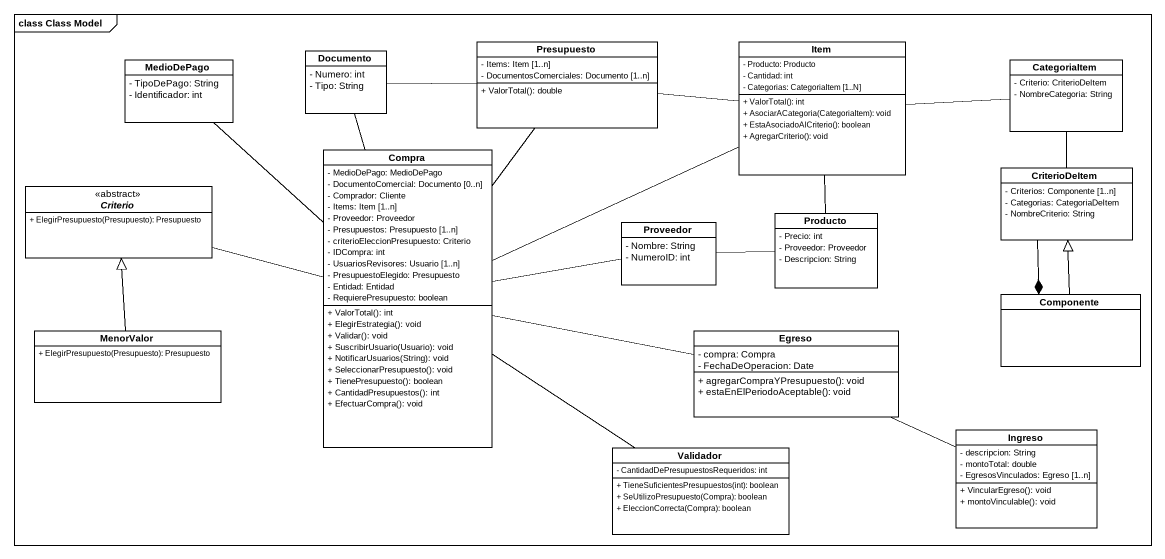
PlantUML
@startuml
mainframe class Class Model
hide circle
hide empty members
skinparam classAttributeIconSize 0
class MedioDePago {
  - TipoDePago: String
  - Identificador: int
}
class Documento {
  - Numero: int
  - Tipo: String
}
class Presupuesto {
  - Items: Item [1..n]
  - DocumentosComerciales: Documento [1..n]
  + ValorTotal(): double
}
class Item {
  - Producto: Producto
  - Cantidad: int
  - Categorias: CategoriaItem [1..N]
  + ValorTotal(): int
  + AsociarACategoria(CategoriaItem): void
  + EstaAsociadoAlCriterio(): boolean
  + AgregarCriterio(): void
}
class CategoriaItem {
  - Criterio: CriterioDeItem
  - NombreCategoria: String
}
class Compra {
  - MedioDePago: MedioDePago
  - DocumentoComercial: Documento [0..n]
  - Comprador: Cliente
  - Items: Item [1..n]
  - Proveedor: Proveedor
  - Presupuestos: Presupuesto [1..n]
  - criterioEleccionPresupuesto: Criterio
  - IDCompra: int
  - UsuariosRevisores: Usuario [1..n]
  - PresupuestoElegido: Presupuesto
  - Entidad: Entidad
  - RequierePresupuesto: boolean
  + ValorTotal(): int
  + ElegirEstrategia(): void
  + Validar(): void
  + SuscribirUsuario(Usuario): void
  + NotificarUsuarios(String): void
  + SeleccionarPresupuesto(): void
  + TienePresupuesto(): boolean
  + CantidadPresupuestos(): int
  + EfectuarCompra(): void
}
class CriterioDeItem {
  - Criterios: Componente [1..n]
  - Categorias: CategoriaDeItem
  - NombreCriterio: String
}
abstract class Criterio <<abstract>> {
  + ElegirPresupuesto(Presupuesto): Presupuesto
}
class Proveedor {
  - Nombre: String
  - NumeroID: int
}
class Producto {
  - Precio: int
  - Proveedor: Proveedor
  - Descripcion: String
}
class Componente
class MenorValor {
  + ElegirPresupuesto(Presupuesto): Presupuesto
}
class Egreso {
  - compra: Compra
  - FechaDeOperacion: Date
  + agregarCompraYPresupuesto(): void
  + estaEnElPeriodoAceptable(): void
}
class Validador {
  - CantidadDePresupuestosRequeridos: int
  + TieneSuficientesPresupuestos(int): boolean
  + SeUtilizoPresupuesto(Compra): boolean
  + EleccionCorrecta(Compra): boolean
}
class Ingreso {
  - descripcion: String
  - montoTotal: double
  - EgresosVinculados: Egreso [1..n]
  + VincularEgreso(): void
  + montoVinculable(): void
}
Documento -right- Presupuesto
Presupuesto -right- Item
Item -right- CategoriaItem
Item -- Producto
CategoriaItem -- CriterioDeItem
Compra -up- MedioDePago
Compra -up- Documento
Compra -up- Presupuesto
Compra -right- Item
Compra -right- Proveedor
Compra -right- Egreso
CriterioDeItem --* Componente
Criterio -right- Compra
Producto -left- Proveedor
Componente -up-|> CriterioDeItem
MenorValor -up-|> Criterio
Egreso -right- Ingreso
Validador -up- Compra
@enduml
